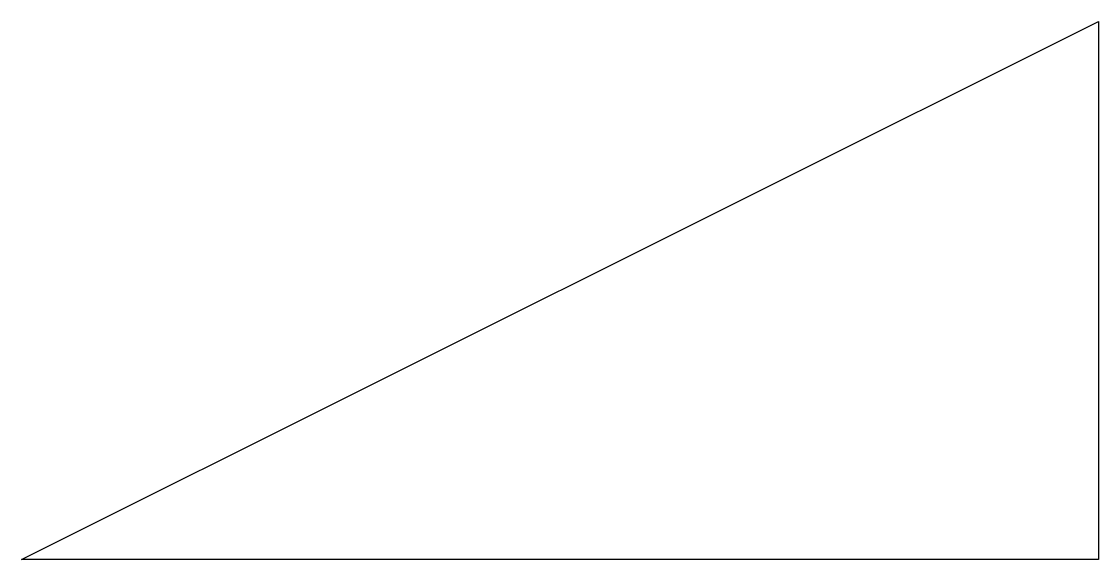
# Model space of a CAD drawing. Header units: metres. Extents: x 0 to 10, y 0 to 5.
import ezdxf

# ---------------------------------------------------------------- set-up
doc = ezdxf.new("R2010")
doc.units = ezdxf.units.M

# ---------------------------------------------------------------- blocks, each defined once
blk = doc.blocks.new('Valve_Check')
for p, q in [((0, 0), (10, 5)), ((10, 5), (10, 0)), ((10, 0), (0, 0))]:
    blk.add_line(p, q)

msp = doc.modelspace()

# ---------------------------------------------------------------- block references
msp.add_blockref('Valve_Check', (0, 0))

doc.saveas('drawing.dxf')
